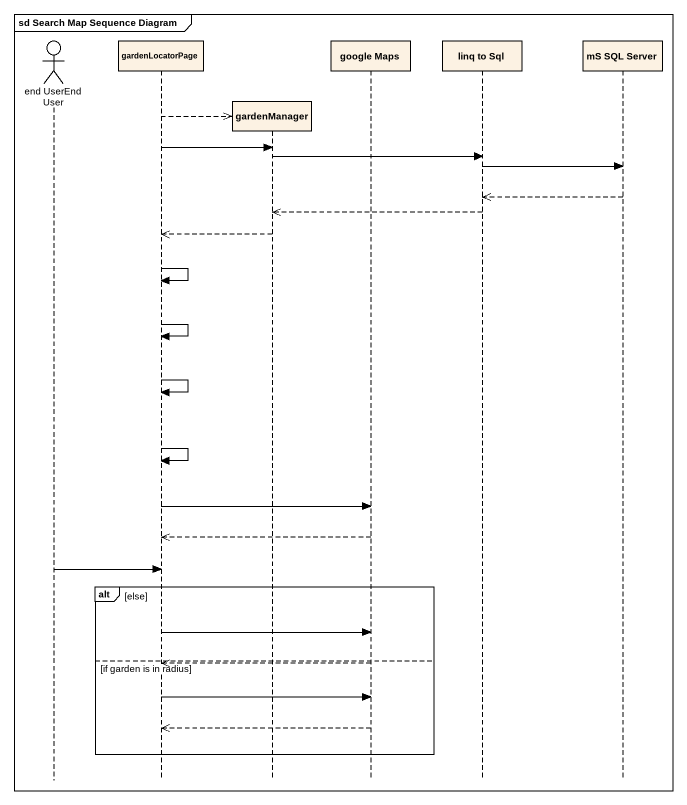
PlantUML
@startuml
mainframe sd Search Map Sequence Diagram
hide footbox
actor "end UserEnd User" as end_UserEnd_User
participant gardenLocatorPage
participant gardenManager
participant "google Maps" as google_Maps
participant "linq to Sql" as linq_to_Sql
participant "mS SQL Server" as mS_SQL_Server

gardenLocatorPage -->> gardenManager **
gardenLocatorPage -> gardenManager
gardenManager -> linq_to_Sql
linq_to_Sql -> mS_SQL_Server
mS_SQL_Server -->> linq_to_Sql
linq_to_Sql -->> gardenManager
gardenManager -->> gardenLocatorPage
gardenLocatorPage -> gardenLocatorPage
gardenLocatorPage -> gardenLocatorPage
gardenLocatorPage -> gardenLocatorPage
gardenLocatorPage -> gardenLocatorPage
gardenLocatorPage -> google_Maps
google_Maps -->> gardenLocatorPage
end_UserEnd_User -> gardenLocatorPage
alt else
  gardenLocatorPage -> google_Maps
else if garden is in radius
  google_Maps -->> gardenLocatorPage
  gardenLocatorPage -> google_Maps
  google_Maps -->> gardenLocatorPage
end
@enduml
